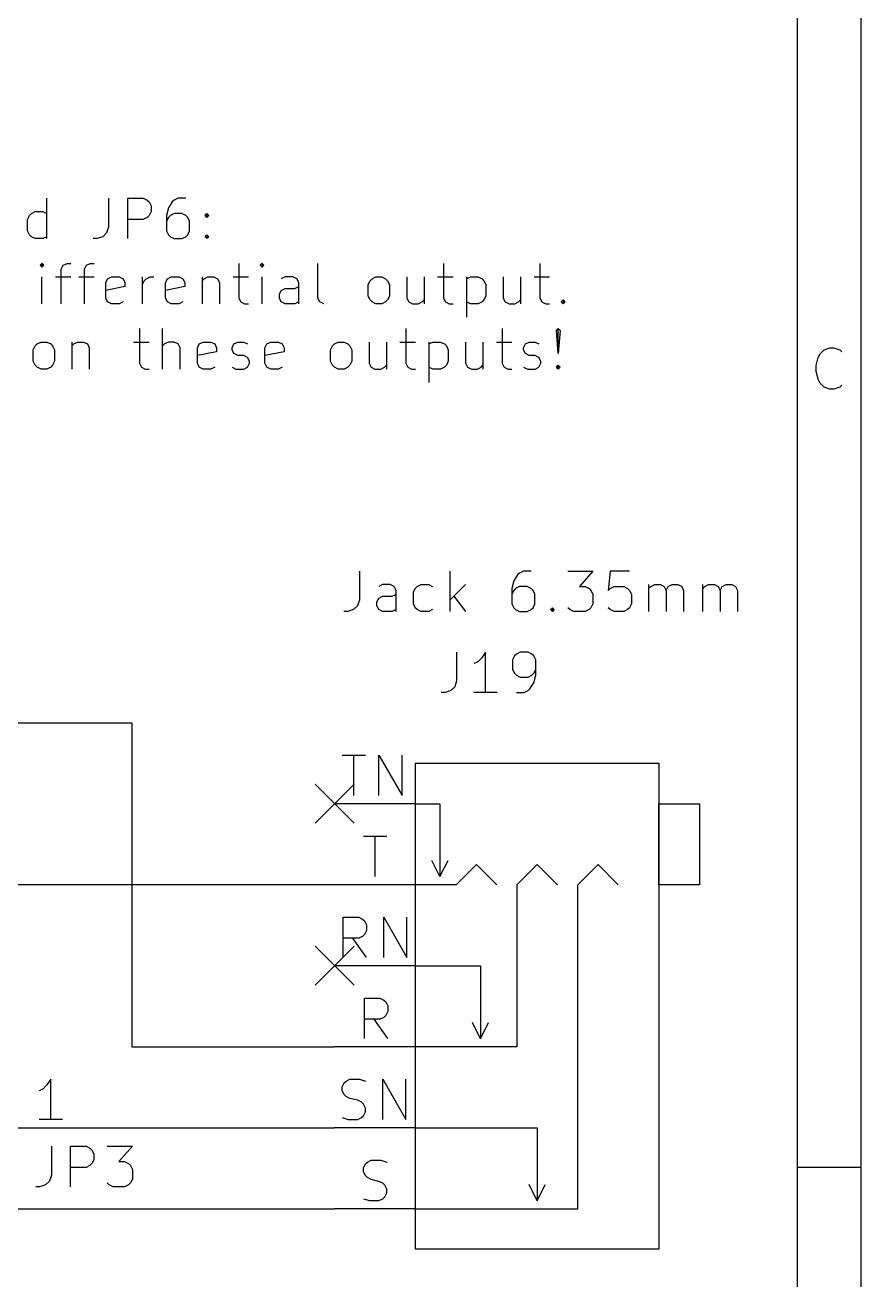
# Model space of a CAD drawing. Extents: x 0.4 to 11.3, y -7.9 to -0.4.
# Drawn here: x 10.268 to 11.299, y -6.438 to -4.889 of the extents above; entities that cross this region are included whole.
import ezdxf

# ---------------------------------------------------------------- set-up
doc = ezdxf.new("R2010")
doc.units = 0
doc.header["$MEASUREMENT"] = 0
for name, color, linetype in [('BLUE2', 5, 'CONTINUOUS'), ('BLUE3', 171, 'CONTINUOUS'), ('CYAN2', 4, 'CONTINUOUS'), ('GREEN3', 91, 'CONTINUOUS'), ('LYELLOW', 51, 'CONTINUOUS'), ('RED2', 1, 'CONTINUOUS'), ('RED3', 11, 'CONTINUOUS')]:
    doc.layers.add(name, color=color, linetype=linetype)

msp = doc.modelspace()

# ---------------------------------------------------------------- linework, layer by layer
at = {"layer": 'BLUE2', "linetype": 'CONTINUOUS'}
for p, q in [((10.626, -5.826), (10.674, -5.874)), ((10.674, -5.826), (10.626, -5.874)), ((10.626, -6.026), (10.674, -6.074)), ((10.674, -6.026), (10.626, -6.074))]:
    msp.add_line(p, q, dxfattribs=at)
at = {"layer": 'BLUE3', "linetype": 'CONTINUOUS'}
for p, q in [((10.295, -5.1525), (10.295, -5.1025)), ((10.3712, -5.1025), (10.3712, -5.1382)), ((10.395, -5.1525), (10.395, -5.1025)), ((10.395, -5.1025), (10.414, -5.1025)), ((10.414, -5.1025), (10.4188, -5.1048)), ((10.4188, -5.1048), (10.4212, -5.1072)), ((10.4212, -5.1072), (10.4236, -5.112)), ((10.4498, -5.1072), (10.445, -5.1144)), ((10.4521, -5.1048), (10.4498, -5.1072)), ((10.4569, -5.1025), (10.4521, -5.1048)), ((10.4664, -5.1025), (10.4569, -5.1025)), ((10.2712, -5.1287), (10.2736, -5.1239)), ((10.2736, -5.1239), (10.2759, -5.1215)), ((10.2759, -5.1215), (10.2807, -5.1191)), ((10.2807, -5.1191), (10.2902, -5.1191)), ((10.2902, -5.1191), (10.295, -5.1215)), ((10.4188, -5.1263), (10.414, -5.1287)), ((10.4212, -5.1239), (10.4188, -5.1263)), ((10.4236, -5.1191), (10.4212, -5.1239)), ((10.4236, -5.112), (10.4236, -5.1191)), ((10.445, -5.1144), (10.4426, -5.1239)), ((10.4426, -5.1239), (10.4426, -5.1429)), ((10.445, -5.1263), (10.4426, -5.131)), ((10.4474, -5.1239), (10.445, -5.1263)), ((10.4521, -5.1215), (10.4474, -5.1239)), ((10.4617, -5.1215), (10.4521, -5.1215)), ((10.4664, -5.1239), (10.4617, -5.1215)), ((10.4688, -5.1263), (10.4664, -5.1239)), ((10.4712, -5.131), (10.4688, -5.1263)), ((10.4902, -5.1239), (10.4926, -5.1215)), ((10.4926, -5.1263), (10.4902, -5.1239)), ((10.4926, -5.1215), (10.495, -5.1239)), ((10.4926, -5.1215), (10.4926, -5.1263)), ((10.495, -5.1239), (10.4926, -5.1263)), ((10.2712, -5.1429), (10.2712, -5.1287)), ((10.3712, -5.1382), (10.3688, -5.1453)), ((10.414, -5.1287), (10.395, -5.1287)), ((10.4712, -5.1429), (10.4712, -5.131)), ((10.2736, -5.1477), (10.2712, -5.1429)), ((10.2759, -5.1501), (10.2736, -5.1477)), ((10.2807, -5.1525), (10.2759, -5.1501)), ((10.2902, -5.1525), (10.2807, -5.1525)), ((10.295, -5.1501), (10.2902, -5.1525)), ((10.3569, -5.1525), (10.3521, -5.1525)), ((10.364, -5.1501), (10.3569, -5.1525)), ((10.3688, -5.1453), (10.364, -5.1501)), ((10.4426, -5.1429), (10.445, -5.1477)), ((10.445, -5.1477), (10.4474, -5.1501)), ((10.4474, -5.1501), (10.4521, -5.1525)), ((10.4521, -5.1525), (10.4617, -5.1525)), ((10.4617, -5.1525), (10.4664, -5.1501)), ((10.4664, -5.1501), (10.4688, -5.1477)), ((10.4688, -5.1477), (10.4712, -5.1429)), ((10.4902, -5.1501), (10.4926, -5.1477)), ((10.4926, -5.1525), (10.4902, -5.1501)), ((10.4926, -5.1477), (10.495, -5.1501)), ((10.4926, -5.1477), (10.4926, -5.1525)), ((10.495, -5.1501), (10.4926, -5.1525)), ((10.289, -5.183), (10.2867, -5.1853)), ((10.2867, -5.1853), (10.289, -5.1877)), ((10.2914, -5.1853), (10.289, -5.183)), ((10.289, -5.183), (10.289, -5.1877)), ((10.289, -5.1877), (10.2914, -5.1853)), ((10.3129, -5.1901), (10.3152, -5.1853)), ((10.3152, -5.1853), (10.32, -5.183)), ((10.32, -5.183), (10.3248, -5.183)), ((10.3414, -5.1901), (10.3438, -5.1853)), ((10.3438, -5.1853), (10.3486, -5.183)), ((10.3486, -5.183), (10.3533, -5.183)), ((10.5319, -5.183), (10.5319, -5.2258)), ((10.5605, -5.183), (10.5581, -5.1853)), ((10.5581, -5.1853), (10.5605, -5.1877)), ((10.5629, -5.1853), (10.5605, -5.183)), ((10.5605, -5.183), (10.5605, -5.1877)), ((10.5605, -5.1877), (10.5629, -5.1853)), ((10.6295, -5.2258), (10.6295, -5.183)), ((10.7843, -5.183), (10.7843, -5.2258)), ((10.9033, -5.183), (10.9033, -5.2258)), ((10.289, -5.233), (10.289, -5.1996)), ((10.3057, -5.1996), (10.3248, -5.1996)), ((10.3129, -5.233), (10.3129, -5.1901)), ((10.3343, -5.1996), (10.3533, -5.1996)), ((10.3414, -5.233), (10.3414, -5.1901)), ((10.3676, -5.2068), (10.37, -5.202)), ((10.37, -5.202), (10.3748, -5.1996)), ((10.3748, -5.1996), (10.3843, -5.1996)), ((10.3843, -5.1996), (10.389, -5.202)), ((10.389, -5.202), (10.3914, -5.2068)), ((10.4129, -5.233), (10.4129, -5.1996)), ((10.4152, -5.2044), (10.4176, -5.202)), ((10.4176, -5.202), (10.4224, -5.1996)), ((10.4224, -5.1996), (10.4271, -5.1996)), ((10.4414, -5.2068), (10.4438, -5.202)), ((10.4438, -5.202), (10.4486, -5.1996)), ((10.4486, -5.1996), (10.4581, -5.1996)), ((10.4581, -5.1996), (10.4629, -5.202)), ((10.4629, -5.202), (10.4652, -5.2068)), ((10.4867, -5.1996), (10.4867, -5.233)), ((10.4867, -5.2044), (10.489, -5.202)), ((10.489, -5.202), (10.4938, -5.1996)), ((10.4938, -5.1996), (10.501, -5.1996)), ((10.501, -5.1996), (10.5057, -5.202)), ((10.5057, -5.202), (10.5081, -5.2068)), ((10.5248, -5.1996), (10.5438, -5.1996)), ((10.5605, -5.233), (10.5605, -5.1996)), ((10.589, -5.1996), (10.5843, -5.202)), ((10.5986, -5.1996), (10.589, -5.1996)), ((10.6033, -5.202), (10.5986, -5.1996)), ((10.6057, -5.2068), (10.6033, -5.202)), ((10.6938, -5.2044), (10.6962, -5.202)), ((10.6962, -5.202), (10.7009, -5.1996)), ((10.7009, -5.1996), (10.7081, -5.1996)), ((10.7081, -5.1996), (10.7129, -5.202)), ((10.7129, -5.202), (10.7152, -5.2044)), ((10.739, -5.1996), (10.739, -5.2258)), ((10.7605, -5.1996), (10.7605, -5.233)), ((10.7771, -5.1996), (10.7962, -5.1996)), ((10.8128, -5.1996), (10.8128, -5.2496)), ((10.8128, -5.202), (10.8176, -5.1996)), ((10.8176, -5.1996), (10.8271, -5.1996)), ((10.8271, -5.1996), (10.8319, -5.202)), ((10.8319, -5.202), (10.8343, -5.2044)), ((10.8581, -5.1996), (10.8581, -5.2258)), ((10.8795, -5.1996), (10.8795, -5.233)), ((10.8962, -5.1996), (10.9152, -5.1996)), ((10.3676, -5.2258), (10.3676, -5.2068)), ((10.3914, -5.2115), (10.3676, -5.2163)), ((10.3914, -5.2068), (10.3914, -5.2115)), ((10.4129, -5.2092), (10.4152, -5.2044)), ((10.4414, -5.2258), (10.4414, -5.2068)), ((10.4652, -5.2115), (10.4414, -5.2163)), ((10.4652, -5.2068), (10.4652, -5.2115)), ((10.5081, -5.2068), (10.5081, -5.233)), ((10.5819, -5.2211), (10.5843, -5.2163)), ((10.5843, -5.2163), (10.589, -5.2139)), ((10.589, -5.2139), (10.601, -5.2139)), ((10.601, -5.2139), (10.6057, -5.2115)), ((10.6057, -5.233), (10.6057, -5.2068)), ((10.6914, -5.2092), (10.6938, -5.2044)), ((10.6914, -5.2234), (10.6914, -5.2092)), ((10.7152, -5.2044), (10.7176, -5.2092)), ((10.7176, -5.2092), (10.7176, -5.2234)), ((10.8343, -5.2044), (10.8367, -5.2092)), ((10.8367, -5.2092), (10.8367, -5.2234)), ((10.37, -5.2306), (10.3676, -5.2258)), ((10.3748, -5.233), (10.37, -5.2306)), ((10.3843, -5.233), (10.3748, -5.233)), ((10.389, -5.2306), (10.3843, -5.233)), ((10.4438, -5.2306), (10.4414, -5.2258)), ((10.4486, -5.233), (10.4438, -5.2306)), ((10.4581, -5.233), (10.4486, -5.233)), ((10.4629, -5.2306), (10.4581, -5.233)), ((10.5319, -5.2258), (10.5343, -5.2306)), ((10.5343, -5.2306), (10.539, -5.233)), ((10.539, -5.233), (10.5438, -5.233)), ((10.5819, -5.2258), (10.5819, -5.2211)), ((10.5843, -5.2306), (10.5819, -5.2258)), ((10.589, -5.233), (10.5843, -5.2306)), ((10.601, -5.233), (10.589, -5.233)), ((10.6057, -5.2306), (10.601, -5.233)), ((10.6319, -5.2306), (10.6295, -5.2258)), ((10.6367, -5.233), (10.6319, -5.2306)), ((10.6938, -5.2282), (10.6914, -5.2234)), ((10.6962, -5.2306), (10.6938, -5.2282)), ((10.7009, -5.233), (10.6962, -5.2306)), ((10.7081, -5.233), (10.7009, -5.233)), ((10.7129, -5.2306), (10.7081, -5.233)), ((10.7152, -5.2282), (10.7129, -5.2306)), ((10.7176, -5.2234), (10.7152, -5.2282)), ((10.739, -5.2258), (10.7414, -5.2306)), ((10.7414, -5.2306), (10.7462, -5.233)), ((10.7462, -5.233), (10.7533, -5.233)), ((10.7533, -5.233), (10.7581, -5.2306)), ((10.7581, -5.2306), (10.7605, -5.2282)), ((10.7843, -5.2258), (10.7867, -5.2306)), ((10.7867, -5.2306), (10.7914, -5.233)), ((10.7914, -5.233), (10.7962, -5.233)), ((10.8176, -5.233), (10.8128, -5.2306)), ((10.8271, -5.233), (10.8176, -5.233)), ((10.8319, -5.2306), (10.8271, -5.233)), ((10.8343, -5.2282), (10.8319, -5.2306)), ((10.8367, -5.2234), (10.8343, -5.2282)), ((10.8581, -5.2258), (10.8605, -5.2306)), ((10.8605, -5.2306), (10.8652, -5.233)), ((10.8652, -5.233), (10.8724, -5.233)), ((10.8724, -5.233), (10.8771, -5.2306)), ((10.8771, -5.2306), (10.8795, -5.2282)), ((10.9033, -5.2258), (10.9057, -5.2306)), ((10.9057, -5.2306), (10.9105, -5.233)), ((10.9105, -5.233), (10.9152, -5.233)), ((10.9295, -5.2306), (10.9319, -5.2282)), ((10.9319, -5.233), (10.9295, -5.2306)), ((10.9319, -5.2282), (10.9343, -5.2306)), ((10.9319, -5.2282), (10.9319, -5.233)), ((10.9343, -5.2306), (10.9319, -5.233)), ((10.4093, -5.2635), (10.4093, -5.3063)), ((10.4379, -5.3135), (10.4379, -5.2635)), ((10.7379, -5.2635), (10.7379, -5.3063)), ((10.8569, -5.2635), (10.8569, -5.3063)), ((10.9236, -5.2658), (10.9259, -5.2635)), ((10.9259, -5.2944), (10.9236, -5.2658)), ((10.9259, -5.2635), (10.9283, -5.2658)), ((10.9259, -5.2944), (10.9259, -5.2635)), ((10.9283, -5.2658), (10.9259, -5.2944)), ((10.2831, -5.2825), (10.2879, -5.2801)), ((10.2879, -5.2801), (10.295, -5.2801)), ((10.295, -5.2801), (10.2998, -5.2825)), ((10.326, -5.2801), (10.326, -5.3135)), ((10.3283, -5.2825), (10.3331, -5.2801)), ((10.3331, -5.2801), (10.3402, -5.2801)), ((10.3402, -5.2801), (10.345, -5.2825)), ((10.4021, -5.2801), (10.4212, -5.2801)), ((10.445, -5.2801), (10.4402, -5.2825)), ((10.4521, -5.2801), (10.445, -5.2801)), ((10.4569, -5.2825), (10.4521, -5.2801)), ((10.4831, -5.2825), (10.4879, -5.2801)), ((10.4879, -5.2801), (10.4974, -5.2801)), ((10.4974, -5.2801), (10.5021, -5.2825)), ((10.5259, -5.2825), (10.5307, -5.2801)), ((10.5307, -5.2801), (10.5379, -5.2801)), ((10.5379, -5.2801), (10.5426, -5.2825)), ((10.5664, -5.2825), (10.5712, -5.2801)), ((10.5712, -5.2801), (10.5807, -5.2801)), ((10.5807, -5.2801), (10.5855, -5.2825)), ((10.6498, -5.2825), (10.6545, -5.2801)), ((10.6545, -5.2801), (10.6617, -5.2801)), ((10.6617, -5.2801), (10.6664, -5.2825)), ((10.6926, -5.2801), (10.6926, -5.3063)), ((10.714, -5.2801), (10.714, -5.3135)), ((10.7307, -5.2801), (10.7498, -5.2801)), ((10.7664, -5.2801), (10.7664, -5.3301)), ((10.7664, -5.2825), (10.7712, -5.2801)), ((10.7712, -5.2801), (10.7807, -5.2801)), ((10.7807, -5.2801), (10.7855, -5.2825)), ((10.8117, -5.2801), (10.8117, -5.3063)), ((10.8331, -5.2801), (10.8331, -5.3135)), ((10.8498, -5.2801), (10.8688, -5.2801)), ((10.8855, -5.2825), (10.8902, -5.2801)), ((10.8902, -5.2801), (10.8974, -5.2801)), ((10.8974, -5.2801), (10.9021, -5.2825)), ((10.2783, -5.2896), (10.2807, -5.2849)), ((10.2783, -5.3039), (10.2783, -5.2896)), ((10.2807, -5.2849), (10.2831, -5.2825)), ((10.2998, -5.2825), (10.3021, -5.2849)), ((10.3021, -5.2849), (10.3045, -5.2896)), ((10.3045, -5.2896), (10.3045, -5.3039)), ((10.326, -5.2849), (10.3283, -5.2825)), ((10.345, -5.2825), (10.3474, -5.2873)), ((10.3474, -5.2873), (10.3474, -5.3135)), ((10.4402, -5.2825), (10.4379, -5.2849)), ((10.4593, -5.2873), (10.4569, -5.2825)), ((10.4593, -5.3135), (10.4593, -5.2873)), ((10.4807, -5.2873), (10.4831, -5.2825)), ((10.4807, -5.3063), (10.4807, -5.2873)), ((10.5045, -5.292), (10.4807, -5.2968)), ((10.5021, -5.2825), (10.5045, -5.2873)), ((10.5045, -5.2873), (10.5045, -5.292)), ((10.5236, -5.2873), (10.5259, -5.2825)), ((10.5236, -5.2896), (10.5236, -5.2873)), ((10.5259, -5.2944), (10.5236, -5.2896)), ((10.5307, -5.2968), (10.5259, -5.2944)), ((10.5379, -5.2968), (10.5307, -5.2968)), ((10.5426, -5.2992), (10.5379, -5.2968)), ((10.564, -5.2873), (10.5664, -5.2825)), ((10.564, -5.3063), (10.564, -5.2873)), ((10.5879, -5.292), (10.564, -5.2968)), ((10.5855, -5.2825), (10.5879, -5.2873)), ((10.5879, -5.2873), (10.5879, -5.292)), ((10.645, -5.2896), (10.6474, -5.2849)), ((10.645, -5.3039), (10.645, -5.2896)), ((10.6474, -5.2849), (10.6498, -5.2825)), ((10.6664, -5.2825), (10.6688, -5.2849)), ((10.6688, -5.2849), (10.6712, -5.2896)), ((10.6712, -5.2896), (10.6712, -5.3039)), ((10.7855, -5.2825), (10.7879, -5.2849)), ((10.7879, -5.2849), (10.7902, -5.2896)), ((10.7902, -5.2896), (10.7902, -5.3039)), ((10.8831, -5.2873), (10.8855, -5.2825)), ((10.8831, -5.2896), (10.8831, -5.2873)), ((10.8855, -5.2944), (10.8831, -5.2896)), ((10.8902, -5.2968), (10.8855, -5.2944)), ((10.8974, -5.2968), (10.8902, -5.2968)), ((10.9021, -5.2992), (10.8974, -5.2968)), ((10.2807, -5.3087), (10.2783, -5.3039)), ((10.2831, -5.3111), (10.2807, -5.3087)), ((10.2879, -5.3135), (10.2831, -5.3111)), ((10.2998, -5.3111), (10.295, -5.3135)), ((10.3021, -5.3087), (10.2998, -5.3111)), ((10.3045, -5.3039), (10.3021, -5.3087)), ((10.4093, -5.3063), (10.4117, -5.3111)), ((10.4117, -5.3111), (10.4164, -5.3135)), ((10.4831, -5.3111), (10.4807, -5.3063)), ((10.4879, -5.3135), (10.4831, -5.3111)), ((10.5021, -5.3111), (10.4974, -5.3135)), ((10.5236, -5.3111), (10.5283, -5.3135)), ((10.5379, -5.3135), (10.5426, -5.3111)), ((10.545, -5.3039), (10.5426, -5.2992)), ((10.5426, -5.3111), (10.545, -5.3063)), ((10.545, -5.3063), (10.545, -5.3039)), ((10.5664, -5.3111), (10.564, -5.3063)), ((10.5712, -5.3135), (10.5664, -5.3111)), ((10.5855, -5.3111), (10.5807, -5.3135)), ((10.6474, -5.3087), (10.645, -5.3039)), ((10.6498, -5.3111), (10.6474, -5.3087)), ((10.6545, -5.3135), (10.6498, -5.3111)), ((10.6664, -5.3111), (10.6617, -5.3135)), ((10.6688, -5.3087), (10.6664, -5.3111)), ((10.6712, -5.3039), (10.6688, -5.3087)), ((10.6926, -5.3063), (10.695, -5.3111)), ((10.695, -5.3111), (10.6998, -5.3135)), ((10.7069, -5.3135), (10.7117, -5.3111)), ((10.7117, -5.3111), (10.714, -5.3087)), ((10.7379, -5.3063), (10.7402, -5.3111)), ((10.7402, -5.3111), (10.745, -5.3135)), ((10.7712, -5.3135), (10.7664, -5.3111)), ((10.7855, -5.3111), (10.7807, -5.3135)), ((10.7879, -5.3087), (10.7855, -5.3111)), ((10.7902, -5.3039), (10.7879, -5.3087)), ((10.8117, -5.3063), (10.814, -5.3111)), ((10.814, -5.3111), (10.8188, -5.3135)), ((10.8259, -5.3135), (10.8307, -5.3111)), ((10.8307, -5.3111), (10.8331, -5.3087)), ((10.8569, -5.3063), (10.8593, -5.3111)), ((10.8593, -5.3111), (10.864, -5.3135)), ((10.8831, -5.3111), (10.8878, -5.3135)), ((10.8974, -5.3135), (10.9021, -5.3111)), ((10.9045, -5.3039), (10.9021, -5.2992)), ((10.9021, -5.3111), (10.9045, -5.3063)), ((10.9045, -5.3063), (10.9045, -5.3039)), ((10.9236, -5.3111), (10.9259, -5.3087)), ((10.9259, -5.3135), (10.9236, -5.3111)), ((10.9259, -5.3087), (10.9283, -5.3111)), ((10.9259, -5.3087), (10.9259, -5.3135)), ((10.9283, -5.3111), (10.9259, -5.3135)), ((10.295, -5.3135), (10.2879, -5.3135)), ((10.4164, -5.3135), (10.4212, -5.3135)), ((10.4974, -5.3135), (10.4879, -5.3135)), ((10.5283, -5.3135), (10.5379, -5.3135)), ((10.5807, -5.3135), (10.5712, -5.3135)), ((10.6617, -5.3135), (10.6545, -5.3135)), ((10.6998, -5.3135), (10.7069, -5.3135)), ((10.745, -5.3135), (10.7498, -5.3135)), ((10.7807, -5.3135), (10.7712, -5.3135)), ((10.8188, -5.3135), (10.8259, -5.3135)), ((10.864, -5.3135), (10.8688, -5.3135)), ((10.8878, -5.3135), (10.8974, -5.3135))]:
    msp.add_line(p, q, dxfattribs=at)
at = {"layer": 'CYAN2', "linetype": 'CONTINUOUS'}
for p, q in [((10.6806, -5.5628), (10.6806, -5.5985)), ((10.7925, -5.6128), (10.7925, -5.5628)), ((10.871, -5.5747), (10.8687, -5.5842)), ((10.8758, -5.5676), (10.871, -5.5747)), ((10.8782, -5.5652), (10.8758, -5.5676)), ((10.8829, -5.5628), (10.8782, -5.5652)), ((10.8925, -5.5628), (10.8829, -5.5628)), ((10.9377, -5.5628), (10.9687, -5.5628)), ((10.9687, -5.5628), (10.952, -5.5818)), ((10.9901, -5.5628), (10.9877, -5.5866)), ((11.0139, -5.5628), (10.9901, -5.5628)), ((10.7091, -5.5795), (10.7044, -5.5818)), ((10.7187, -5.5795), (10.7091, -5.5795)), ((10.7234, -5.5818), (10.7187, -5.5795)), ((10.721, -5.5938), (10.7258, -5.5914)), ((10.7258, -5.5866), (10.7234, -5.5818)), ((10.7258, -5.6128), (10.7258, -5.5866)), ((10.7472, -5.589), (10.7496, -5.5842)), ((10.7472, -5.6033), (10.7472, -5.589)), ((10.7496, -5.5842), (10.752, -5.5818)), ((10.752, -5.5818), (10.7568, -5.5795)), ((10.7568, -5.5795), (10.7663, -5.5795)), ((10.7663, -5.5795), (10.771, -5.5818)), ((10.8115, -5.5795), (10.7925, -5.5985)), ((10.8687, -5.5842), (10.8687, -5.6033)), ((10.871, -5.5866), (10.8687, -5.5914)), ((10.8734, -5.5842), (10.871, -5.5866)), ((10.8782, -5.5818), (10.8734, -5.5842)), ((10.8877, -5.5818), (10.8782, -5.5818)), ((10.8925, -5.5842), (10.8877, -5.5818)), ((10.8949, -5.5866), (10.8925, -5.5842)), ((10.8972, -5.5914), (10.8949, -5.5866)), ((10.8972, -5.6033), (10.8972, -5.5914)), ((10.952, -5.5818), (10.9591, -5.5818)), ((10.9591, -5.5818), (10.9639, -5.5842)), ((10.9639, -5.5842), (10.9663, -5.5866)), ((10.9663, -5.5866), (10.9687, -5.5914)), ((10.9687, -5.5914), (10.9687, -5.6033)), ((10.9877, -5.5866), (10.9901, -5.5842)), ((10.9901, -5.5842), (10.9949, -5.5818)), ((10.9949, -5.5818), (11.0068, -5.5818)), ((11.0068, -5.5818), (11.0115, -5.5842)), ((11.0115, -5.5842), (11.0139, -5.5866)), ((11.0139, -5.5866), (11.0163, -5.5914)), ((11.0163, -5.5914), (11.0163, -5.6033)), ((11.0377, -5.6128), (11.0377, -5.5795)), ((11.0377, -5.5842), (11.0401, -5.5818)), ((11.0401, -5.5818), (11.0449, -5.5795)), ((11.0449, -5.5795), (11.052, -5.5795)), ((11.052, -5.5795), (11.0568, -5.5818)), ((11.0568, -5.5818), (11.0591, -5.5866)), ((11.0591, -5.5866), (11.0615, -5.5818)), ((11.0591, -5.5866), (11.0591, -5.6128)), ((11.0615, -5.5818), (11.0663, -5.5795)), ((11.0663, -5.5795), (11.0734, -5.5795)), ((11.0734, -5.5795), (11.0782, -5.5818)), ((11.0782, -5.5818), (11.0806, -5.5866)), ((11.0806, -5.5866), (11.0806, -5.6128)), ((11.1044, -5.6128), (11.1044, -5.5795)), ((11.1044, -5.5842), (11.1068, -5.5818)), ((11.1068, -5.5818), (11.1115, -5.5795)), ((11.1115, -5.5795), (11.1187, -5.5795)), ((11.1187, -5.5795), (11.1234, -5.5818)), ((11.1234, -5.5818), (11.1258, -5.5866)), ((11.1258, -5.5866), (11.1282, -5.5818)), ((11.1258, -5.5866), (11.1258, -5.6128)), ((11.1282, -5.5818), (11.1329, -5.5795)), ((11.1329, -5.5795), (11.1401, -5.5795)), ((11.1401, -5.5795), (11.1448, -5.5818)), ((11.1448, -5.5818), (11.1472, -5.5866)), ((11.1472, -5.5866), (11.1472, -5.6128)), ((10.6782, -5.6057), (10.6734, -5.6104)), ((10.6806, -5.5985), (10.6782, -5.6057)), ((10.702, -5.6009), (10.7044, -5.5961)), ((10.702, -5.6057), (10.702, -5.6009)), ((10.7044, -5.6104), (10.702, -5.6057)), ((10.7044, -5.5961), (10.7091, -5.5938)), ((10.7091, -5.5938), (10.721, -5.5938)), ((10.7496, -5.608), (10.7472, -5.6033)), ((10.7972, -5.5938), (10.8115, -5.6128)), ((10.8687, -5.6033), (10.871, -5.608)), ((10.8949, -5.608), (10.8972, -5.6033)), ((10.9687, -5.6033), (10.9663, -5.608)), ((11.0163, -5.6033), (11.0139, -5.608)), ((10.6663, -5.6128), (10.6615, -5.6128)), ((10.6734, -5.6104), (10.6663, -5.6128)), ((10.7091, -5.6128), (10.7044, -5.6104)), ((10.721, -5.6128), (10.7091, -5.6128)), ((10.7258, -5.6104), (10.721, -5.6128)), ((10.752, -5.6104), (10.7496, -5.608)), ((10.7568, -5.6128), (10.752, -5.6104)), ((10.7663, -5.6128), (10.7568, -5.6128)), ((10.771, -5.6104), (10.7663, -5.6128)), ((10.871, -5.608), (10.8734, -5.6104)), ((10.8734, -5.6104), (10.8782, -5.6128)), ((10.8782, -5.6128), (10.8877, -5.6128)), ((10.8877, -5.6128), (10.8925, -5.6104)), ((10.8925, -5.6104), (10.8949, -5.608)), ((10.9163, -5.6104), (10.9187, -5.608)), ((10.9187, -5.6128), (10.9163, -5.6104)), ((10.9187, -5.608), (10.921, -5.6104)), ((10.9187, -5.608), (10.9187, -5.6128)), ((10.921, -5.6104), (10.9187, -5.6128)), ((10.9401, -5.6104), (10.9377, -5.608)), ((10.9449, -5.6128), (10.9401, -5.6104)), ((10.9591, -5.6128), (10.9449, -5.6128)), ((10.9639, -5.6104), (10.9591, -5.6128)), ((10.9663, -5.608), (10.9639, -5.6104)), ((10.9901, -5.6104), (10.9877, -5.608)), ((10.9949, -5.6128), (10.9901, -5.6104)), ((11.0068, -5.6128), (10.9949, -5.6128)), ((11.0115, -5.6104), (11.0068, -5.6128)), ((11.0139, -5.608), (11.0115, -5.6104)), ((10.8006, -5.6628), (10.8006, -5.6985)), ((10.8363, -5.6628), (10.8315, -5.6699)), ((10.8363, -5.7128), (10.8363, -5.6628)), ((10.872, -5.6676), (10.8696, -5.6723)), ((10.8744, -5.6652), (10.872, -5.6676)), ((10.8791, -5.6628), (10.8744, -5.6652)), ((10.8887, -5.6628), (10.8791, -5.6628)), ((10.8934, -5.6652), (10.8887, -5.6628)), ((10.8958, -5.6676), (10.8934, -5.6652)), ((10.8982, -5.6723), (10.8958, -5.6676)), ((10.8268, -5.6747), (10.822, -5.6771)), ((10.8315, -5.6699), (10.8268, -5.6747)), ((10.8696, -5.6723), (10.8696, -5.6842)), ((10.8696, -5.6842), (10.872, -5.689)), ((10.8958, -5.689), (10.8982, -5.6842)), ((10.8982, -5.6914), (10.8982, -5.6723)), ((10.8006, -5.6985), (10.7982, -5.7057)), ((10.872, -5.689), (10.8744, -5.6914)), ((10.8744, -5.6914), (10.8791, -5.6938)), ((10.8791, -5.6938), (10.8887, -5.6938)), ((10.8887, -5.6938), (10.8934, -5.6914)), ((10.8934, -5.6914), (10.8958, -5.689)), ((10.8958, -5.7009), (10.8982, -5.6914)), ((10.7863, -5.7128), (10.7815, -5.7128)), ((10.7934, -5.7104), (10.7863, -5.7128)), ((10.7982, -5.7057), (10.7934, -5.7104)), ((10.8506, -5.7128), (10.822, -5.7128)), ((10.8744, -5.7128), (10.8839, -5.7128)), ((10.8839, -5.7128), (10.8887, -5.7104)), ((10.8887, -5.7104), (10.891, -5.708)), ((10.891, -5.708), (10.8958, -5.7009)), ((10.3006, -6.2728), (10.3006, -6.3085)), ((10.3244, -6.3228), (10.3244, -6.2728)), ((10.3244, -6.2728), (10.3434, -6.2728)), ((10.3434, -6.2728), (10.3482, -6.2752)), ((10.3696, -6.2728), (10.4006, -6.2728)), ((10.4006, -6.2728), (10.3839, -6.2918)), ((10.3482, -6.2752), (10.3506, -6.2776)), ((10.3506, -6.2776), (10.3529, -6.2823)), ((10.3529, -6.2823), (10.3529, -6.2895)), ((10.3434, -6.299), (10.3244, -6.299)), ((10.3482, -6.2966), (10.3434, -6.299)), ((10.3506, -6.2942), (10.3482, -6.2966)), ((10.3529, -6.2895), (10.3506, -6.2942)), ((10.3839, -6.2918), (10.391, -6.2918)), ((10.391, -6.2918), (10.3958, -6.2942)), ((10.3958, -6.2942), (10.3982, -6.2966)), ((10.3982, -6.2966), (10.4006, -6.3014)), ((10.4006, -6.3014), (10.4006, -6.3133)), ((10.2982, -6.3157), (10.2934, -6.3204)), ((10.3006, -6.3085), (10.2982, -6.3157)), ((10.372, -6.3204), (10.3696, -6.318)), ((10.3982, -6.318), (10.3958, -6.3204)), ((10.4006, -6.3133), (10.3982, -6.318)), ((10.2863, -6.3228), (10.2815, -6.3228)), ((10.2934, -6.3204), (10.2863, -6.3228)), ((10.3768, -6.3228), (10.372, -6.3204)), ((10.391, -6.3228), (10.3768, -6.3228)), ((10.3958, -6.3204), (10.391, -6.3228))]:
    msp.add_line(p, q, dxfattribs=at)
at = {"layer": 'GREEN3', "linetype": 'CONTINUOUS'}
for p, q in [((9.8, -5.75), (10.4, -5.75)), ((10.4, -5.75), (10.4, -6.15)), ((10.65, -5.95), (8.85, -5.95)), ((10.4, -6.15), (10.65, -6.15)), ((10.35, -6.25), (10.65, -6.25)), ((9, -6.35), (10.65, -6.35))]:
    msp.add_line(p, q, dxfattribs=at)
at = {"layer": 'LYELLOW', "linetype": 'CONTINUOUS'}
for p, q in [((10.75, -6.4), (10.75, -5.8)), ((10.75, -5.8), (11.05, -5.8)), ((11.05, -5.8), (11.05, -6.4)), ((11.05, -6.4), (10.75, -6.4))]:
    msp.add_line(p, q, dxfattribs=at)
at = {"layer": 'RED2', "linetype": 'CONTINUOUS'}
for p, q in [((11.2993, -0.3937), (11.2993, -7.8743)), ((11.2206, -0.4724), (11.2206, -7.7956)), ((11.2465, -5.2993), (11.249, -5.2945)), ((11.249, -5.2945), (11.2538, -5.2896)), ((11.2538, -5.2896), (11.2611, -5.2872)), ((11.2611, -5.2872), (11.266, -5.2872)), ((11.266, -5.2872), (11.2733, -5.2896)), ((11.2733, -5.2896), (11.2758, -5.292)), ((11.2441, -5.3091), (11.2465, -5.2993)), ((11.2441, -5.3164), (11.2441, -5.3091)), ((11.2465, -5.3261), (11.2441, -5.3164)), ((11.249, -5.331), (11.2465, -5.3261)), ((11.2538, -5.3359), (11.249, -5.331)), ((11.2611, -5.3383), (11.2538, -5.3359)), ((11.266, -5.3383), (11.2611, -5.3383)), ((11.2733, -5.3359), (11.266, -5.3383)), ((11.2758, -5.3335), (11.2733, -5.3359)), ((10.75, -6.4), (10.75, -5.8)), ((10.75, -5.8), (11.05, -5.8)), ((11.05, -5.8), (11.05, -6.4)), ((10.75, -5.85), (10.65, -5.85)), ((10.75, -5.85), (10.78, -5.85)), ((10.78, -5.85), (10.78, -5.94)), ((11.05, -5.95), (11.05, -5.85)), ((11.05, -5.85), (11.1, -5.85)), ((11.1, -5.85), (11.1, -5.95)), ((10.78, -5.94), (10.77, -5.92)), ((10.78, -5.94), (10.79, -5.92)), ((10.825, -5.925), (10.8, -5.95)), ((10.85, -5.95), (10.825, -5.925)), ((10.9, -5.925), (10.875, -5.95)), ((10.925, -5.95), (10.9, -5.925)), ((10.95, -5.95), (10.975, -5.925)), ((10.975, -5.925), (11, -5.95)), ((10.75, -5.95), (10.65, -5.95)), ((10.8, -5.95), (10.75, -5.95)), ((10.875, -5.95), (10.875, -6.15)), ((10.95, -6.35), (10.95, -5.95)), ((11.1, -5.95), (11.05, -5.95)), ((10.75, -6.05), (10.65, -6.05)), ((10.75, -6.05), (10.83, -6.05)), ((10.83, -6.05), (10.83, -6.14)), ((10.83, -6.14), (10.82, -6.12)), ((10.83, -6.14), (10.84, -6.12)), ((10.75, -6.15), (10.65, -6.15)), ((10.875, -6.15), (10.75, -6.15)), ((10.25, -6.25), (10.35, -6.25)), ((10.75, -6.25), (10.65, -6.25)), ((10.75, -6.25), (10.9, -6.25)), ((10.9, -6.25), (10.9, -6.34)), ((11.2993, -6.2992), (11.2206, -6.2992)), ((10.9, -6.34), (10.89, -6.32)), ((10.9, -6.34), (10.91, -6.32)), ((10.75, -6.35), (10.65, -6.35)), ((10.75, -6.35), (10.95, -6.35)), ((11.05, -6.4), (10.75, -6.4))]:
    msp.add_line(p, q, dxfattribs=at)
at = {"layer": 'RED3', "linetype": 'CONTINUOUS'}
for p, q in [((10.6595, -5.7899), (10.6881, -5.7899)), ((10.6738, -5.8399), (10.6738, -5.7899)), ((10.7048, -5.8399), (10.7048, -5.7899)), ((10.7048, -5.7899), (10.7333, -5.8399)), ((10.7333, -5.8399), (10.7333, -5.7899)), ((10.6857, -5.8899), (10.7143, -5.8899)), ((10.7, -5.9399), (10.7, -5.8899)), ((10.6607, -6.0399), (10.6607, -5.9899)), ((10.6607, -5.9899), (10.6798, -5.9899)), ((10.6798, -5.9899), (10.6845, -5.9923)), ((10.6845, -5.9923), (10.6869, -5.9946)), ((10.7107, -6.0399), (10.7107, -5.9899)), ((10.7107, -5.9899), (10.7393, -6.0399)), ((10.7393, -6.0399), (10.7393, -5.9899)), ((10.6869, -5.9946), (10.6893, -5.9994)), ((10.6893, -6.0065), (10.6869, -6.0113)), ((10.6893, -5.9994), (10.6893, -6.0065)), ((10.6798, -6.0161), (10.6607, -6.0161)), ((10.6893, -6.0399), (10.6726, -6.0161)), ((10.6845, -6.0137), (10.6798, -6.0161)), ((10.6869, -6.0113), (10.6845, -6.0137)), ((10.6869, -6.1399), (10.6869, -6.0899)), ((10.6869, -6.0899), (10.7059, -6.0899)), ((10.7059, -6.0899), (10.7107, -6.0923)), ((10.7107, -6.0923), (10.7131, -6.0946)), ((10.7131, -6.0946), (10.7155, -6.0994)), ((10.7155, -6.0994), (10.7155, -6.1065)), ((10.7059, -6.1161), (10.6869, -6.1161)), ((10.7155, -6.1399), (10.6988, -6.1161)), ((10.7107, -6.1137), (10.7059, -6.1161)), ((10.7131, -6.1113), (10.7107, -6.1137)), ((10.7155, -6.1065), (10.7131, -6.1113)), ((10.3, -6.1899), (10.2952, -6.197)), ((10.3, -6.2399), (10.3, -6.1899)), ((10.6595, -6.1994), (10.6619, -6.1946)), ((10.6619, -6.1946), (10.6643, -6.1923)), ((10.6643, -6.1923), (10.669, -6.1899)), ((10.669, -6.1899), (10.6809, -6.1899)), ((10.6809, -6.1899), (10.6881, -6.1923)), ((10.7095, -6.2399), (10.7095, -6.1899)), ((10.7095, -6.1899), (10.7381, -6.2399)), ((10.7381, -6.2399), (10.7381, -6.1899)), ((10.2905, -6.2018), (10.2857, -6.2042)), ((10.2952, -6.197), (10.2905, -6.2018)), ((10.6595, -6.2042), (10.6595, -6.1994)), ((10.6619, -6.2089), (10.6595, -6.2042)), ((10.6643, -6.2113), (10.6619, -6.2089)), ((10.669, -6.2137), (10.6643, -6.2113)), ((10.6786, -6.2161), (10.669, -6.2137)), ((10.6833, -6.2184), (10.6786, -6.2161)), ((10.6857, -6.2208), (10.6833, -6.2184)), ((10.6881, -6.2256), (10.6857, -6.2208)), ((10.6881, -6.2304), (10.6881, -6.2256)), ((10.3143, -6.2399), (10.2857, -6.2399)), ((10.6595, -6.2375), (10.6667, -6.2399)), ((10.6667, -6.2399), (10.6786, -6.2399)), ((10.6786, -6.2399), (10.6833, -6.2375)), ((10.6833, -6.2375), (10.6857, -6.2351)), ((10.6857, -6.2351), (10.6881, -6.2304)), ((10.6857, -6.2994), (10.6881, -6.2946)), ((10.6857, -6.3042), (10.6857, -6.2994)), ((10.6881, -6.2946), (10.6905, -6.2923)), ((10.6905, -6.2923), (10.6952, -6.2899)), ((10.6952, -6.2899), (10.7071, -6.2899)), ((10.7071, -6.2899), (10.7143, -6.2923)), ((10.6881, -6.3089), (10.6857, -6.3042)), ((10.6905, -6.3113), (10.6881, -6.3089)), ((10.6952, -6.3137), (10.6905, -6.3113)), ((10.7048, -6.3161), (10.6952, -6.3137)), ((10.7095, -6.3184), (10.7048, -6.3161)), ((10.7119, -6.3208), (10.7095, -6.3184)), ((10.7143, -6.3256), (10.7119, -6.3208)), ((10.7119, -6.3351), (10.7143, -6.3304)), ((10.7143, -6.3304), (10.7143, -6.3256)), ((10.6857, -6.3375), (10.6929, -6.3399)), ((10.6929, -6.3399), (10.7048, -6.3399)), ((10.7048, -6.3399), (10.7095, -6.3375)), ((10.7095, -6.3375), (10.7119, -6.3351))]:
    msp.add_line(p, q, dxfattribs=at)

doc.saveas('drawing.dxf')
